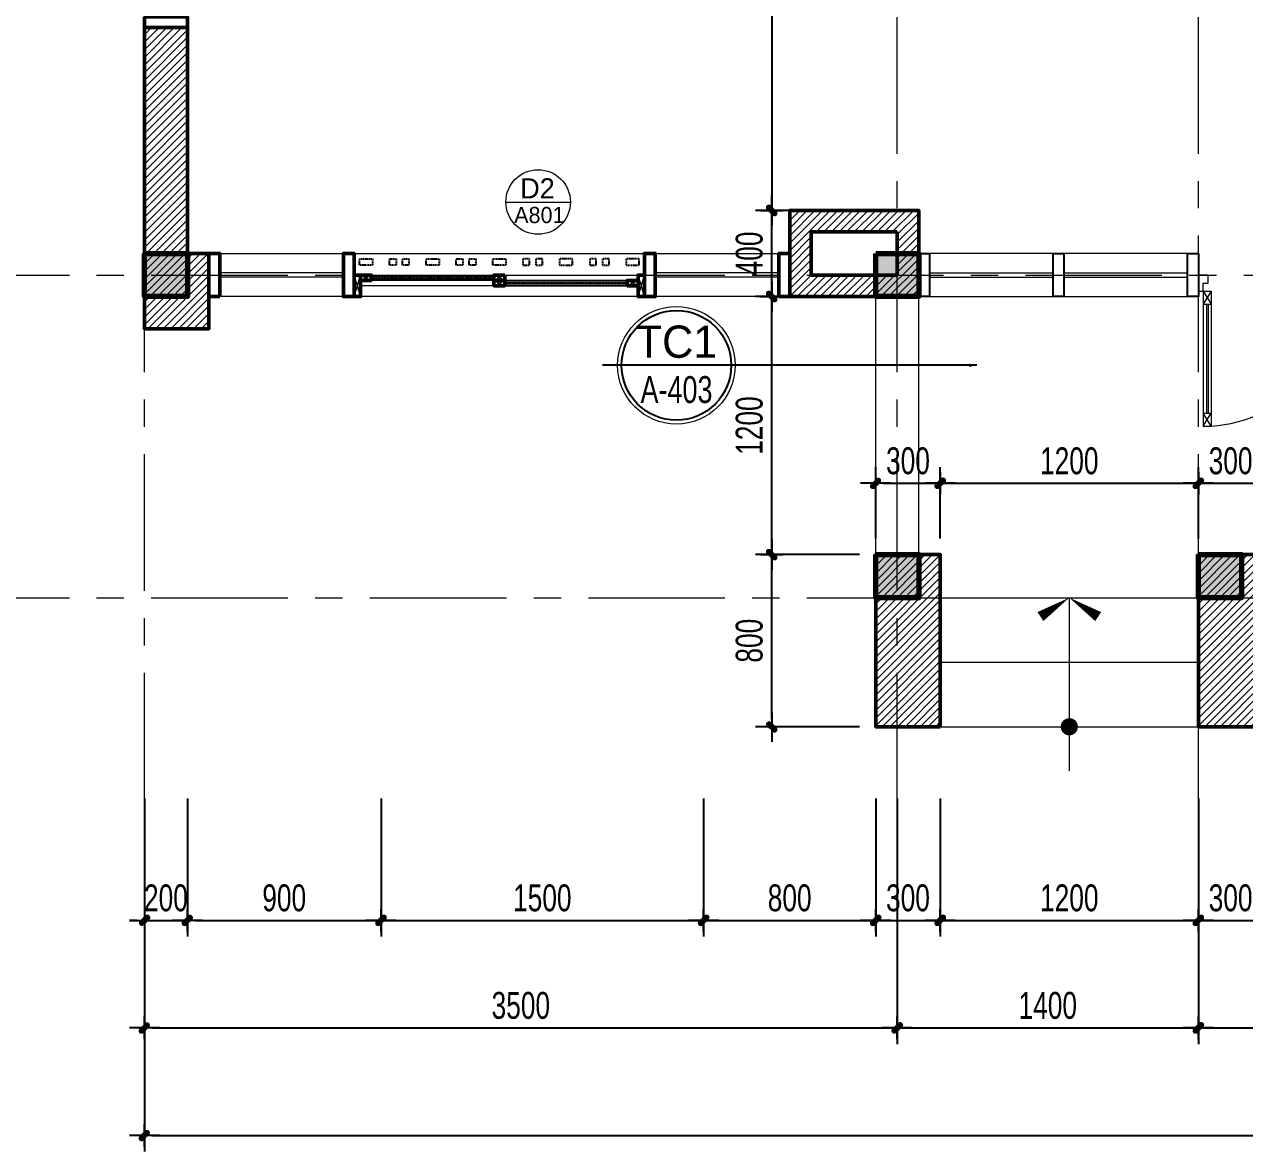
# Model space of a CAD drawing. Header units: inches. Extents: x 88947 to 296847, y 35049 to 161062.
# Drawn here: x 155490 to 161163, y 82134 to 87374 of the extents above; entities that cross this region are included whole.
import ezdxf
from ezdxf.enums import TextEntityAlignment as Align

# ---------------------------------------------------------------- set-up
doc = ezdxf.new("R2010")
doc.units = ezdxf.units.IN
doc.header["$MEASUREMENT"] = 0
doc.header["$PDMODE"] = 1
for name, pattern in [('ACAD_ISO03W100', [30, 12, -18]), ('CENTER', [50.8, 31.75, -6.35, 6.35, -6.35]), ('HIDDEN', [0.375, 0.25, -0.125])]:
    doc.linetypes.add(name, pattern=pattern)
for name, color, linetype, lineweight in [('A-Dims', 145, 'Continuous', 25), ('CUA', 42, 'Continuous', 20), ('DIM', 7, 'Continuous', 25), ('DOOR', 142, 'Continuous', 15), ('HACTH', 8, 'Continuous', 5), ('HATCH', 8, 'Continuous', 5), ('KHUNG 1', 6, 'Continuous', 70), ('KY HIEU', 4, 'Continuous', 25), ('mb$0$CUA', 42, 'Continuous', 20), ('mb$0$HATCH', 69, 'Continuous', 15), ('mb$0$net cat', 51, 'Continuous', 50), ('mb$0$net manh', 251, 'Continuous', 5), ('netthay', 254, 'Continuous', 25), ('NTHAY2', 51, 'Continuous', 25), ('THAY', 3, 'Continuous', 18), ('TRUC', 252, 'ACAD_ISO03W100', 13), ('TUONG', 4, 'Continuous', 50), ('vdung', 56, 'Continuous', 9)]:
    doc.layers.add(name, color=color, linetype=linetype, lineweight=lineweight)
doc.layers.add('NHO', color=8, linetype='Continuous')
doc.layers.add('text', color=2, linetype='Continuous')
doc.styles.add('FRANKO', font='VFRANKO.TTF')
doc.styles.add('KH-TEXT', font='VAVON.TTF')
doc.styles.add('TAS-MTEXT', font='VAVOB.TTF', dxfattribs={"width": 0.75})
doc.styles.add('VNI-HELVE-CONDENSE', font='VNARIAL.TTF', dxfattribs={"width": 0.7})
doc.dimstyles.new('TAS-100', dxfattribs={"dimscale": 50, "dimtxt": 2.5, "dimasz": 0.7, "dimexe": 1.5, "dimexo": 1.5, "dimgap": 0.8, "dimtad": 1, "dimdec": 0, "dimzin": 3, "dimdsep": 46, "dimtxsty": 'VNI-HELVE-CONDENSE', "dimblk": 'TICK', "dimcen": 2.5, "dimclrt": 71, "dimazin": 2, "dimtfac": 0.75, "dimtdec": 0, "dimtix": 1, "dimtmove": 2, "dimatfit": 2, "dimldrblk": 'TICK123', "dimfxl": 1.5, "dimtolj": 1, "dimtzin": 0, "dimarcsym": 0})
doc.dimstyles.new('TAS-50', dxfattribs={"dimscale": 25, "dimtxt": 2.5, "dimasz": 0.7, "dimexe": 1.5, "dimexo": 1.5, "dimgap": 0.8, "dimtad": 1, "dimdec": 0, "dimzin": 3, "dimdsep": 46, "dimtxsty": 'VNI-HELVE-CONDENSE', "dimblk": 'TICK', "dimcen": 2.5, "dimclrt": 71, "dimazin": 2, "dimtfac": 0.75, "dimtdec": 0, "dimtix": 1, "dimtmove": 2, "dimatfit": 2, "dimldrblk": 'TICK123', "dimfxl": 1.5, "dimtolj": 1, "dimtzin": 0, "dimarcsym": 0})

# ---------------------------------------------------------------- blocks, each defined once
blk = doc.blocks.new('TICK')
at = {"layer": 'A-Dims', "color": 1}
for p, q in [((-2, 0), (2, 0)), ((0, 1.5), (0, -1.5))]:
    blk.add_line(p, q, dxfattribs=at)
at = {"layer": 'A-Dims', "color": 1, "const_width": 0.788}
blk.add_lwpolyline([(-0.33, -0.35), (0.38, 0.38)], dxfattribs=at)
at = {"layer": 'A-Dims', "color": 1, "const_width": 0.394}
for points in [[(0.24, 0.52, -0.414214), (0.52, 0.52, -1)], [(0.52, 0.52, -0.414214), (0.52, 0.24, -1)], [(-0.47, -0.21, 0.414214), (-0.47, -0.49, 1)], [(-0.47, -0.49, 0.414214), (-0.19, -0.49, 1)]]:
    blk.add_lwpolyline(points, format="xyb", dxfattribs=at)
blk = doc.blocks.new('*D239')
at = {"layer": 'Defpoints', "color": 0}
for p in [(156047.7, 83851.1), (159547.7, 83851.1), (159547.7, 82709)]:
    blk.add_point(p, dxfattribs=at)
at = {"layer": 'DIM', "color": 0, "lineweight": -2}
for p, q in [((156047.7, 83776.1), (156047.7, 82634)), ((159547.7, 83776.1), (159547.7, 82634)), ((156082.7, 82709), (159512.7, 82709))]:
    blk.add_line(p, q, dxfattribs=at)
at = {"layer": 'DIM', "color": 0, "lineweight": -2, "xscale": 35, "yscale": 35, "zscale": 35, "rotation": 180}
blk.add_blockref('TICK', (156047.7, 82709), dxfattribs=at)
at = {"layer": 'DIM', "color": 0, "lineweight": -2, "xscale": 35, "yscale": 35, "zscale": 35}
blk.add_blockref('TICK', (159547.7, 82709), dxfattribs=at)
at = {"layer": 'DIM', "color": 71, "insert": (157797.7, 82812.8), "char_height": 125, "attachment_point": 5, "style": 'VNI-HELVE-CONDENSE'}
blk.add_mtext('\\A1;3500', dxfattribs=at)
blk = doc.blocks.new('TICK123')
at = {"layer": 'A-Dims', "color": 1}
blk.add_lwpolyline([(0.05, 0, 0, 0.84, 0), (-2.11, 0, 8.4, 8.4, 0)], format="xyseb", dxfattribs=at)
blk = doc.blocks.new('*D240')
at = {"layer": 'Defpoints', "color": 0}
for p in [(159547.7, 83851.1), (160947.7, 83851.1), (160947.7, 82709)]:
    blk.add_point(p, dxfattribs=at)
at = {"layer": 'DIM', "color": 0, "lineweight": -2}
for p, q in [((159547.7, 83776.1), (159547.7, 82634)), ((160947.7, 83776.1), (160947.7, 82634)), ((159582.7, 82709), (160912.7, 82709))]:
    blk.add_line(p, q, dxfattribs=at)
at = {"layer": 'DIM', "color": 0, "lineweight": -2, "xscale": 35, "yscale": 35, "zscale": 35, "rotation": 180}
blk.add_blockref('TICK', (159547.7, 82709), dxfattribs=at)
at = {"layer": 'DIM', "color": 0, "lineweight": -2, "xscale": 35, "yscale": 35, "zscale": 35}
blk.add_blockref('TICK', (160947.7, 82709), dxfattribs=at)
at = {"layer": 'DIM', "color": 71, "insert": (160247.7, 82812.7), "char_height": 125, "attachment_point": 5, "style": 'VNI-HELVE-CONDENSE'}
blk.add_mtext('\\A1;1400', dxfattribs=at)
blk = doc.blocks.new('*D241')
at = {"layer": 'Defpoints', "color": 0}
for p in [(160947.7, 83851.1), (163547.7, 83851.1), (163547.7, 82709)]:
    blk.add_point(p, dxfattribs=at)
at = {"layer": 'DIM', "color": 0, "lineweight": -2}
for p, q in [((160947.7, 83776.1), (160947.7, 82634)), ((163547.7, 83776.1), (163547.7, 82634)), ((160982.7, 82709), (163512.7, 82709))]:
    blk.add_line(p, q, dxfattribs=at)
at = {"layer": 'DIM', "color": 0, "lineweight": -2, "xscale": 35, "yscale": 35, "zscale": 35, "rotation": 180}
blk.add_blockref('TICK', (160947.7, 82709), dxfattribs=at)
at = {"layer": 'DIM', "color": 0, "lineweight": -2, "xscale": 35, "yscale": 35, "zscale": 35}
blk.add_blockref('TICK', (163547.7, 82709), dxfattribs=at)
at = {"layer": 'DIM', "color": 71, "insert": (162247.7, 82812.7), "char_height": 125, "attachment_point": 5, "style": 'VNI-HELVE-CONDENSE'}
blk.add_mtext('\\A1;2600', dxfattribs=at)
blk = doc.blocks.new('*D244')
at = {"layer": 'Defpoints', "color": 0}
for p in [(156047.7, 83851.1), (168447.7, 83851.1), (168447.7, 82209)]:
    blk.add_point(p, dxfattribs=at)
at = {"layer": 'DIM', "color": 0, "lineweight": -2}
for p, q in [((156047.7, 83776.1), (156047.7, 82134)), ((168447.7, 83776.1), (168447.7, 82134)), ((156082.7, 82209), (168412.7, 82209))]:
    blk.add_line(p, q, dxfattribs=at)
at = {"layer": 'DIM', "color": 0, "lineweight": -2, "xscale": 35, "yscale": 35, "zscale": 35, "rotation": 180}
blk.add_blockref('TICK', (156047.7, 82209), dxfattribs=at)
at = {"layer": 'DIM', "color": 0, "lineweight": -2, "xscale": 35, "yscale": 35, "zscale": 35}
blk.add_blockref('TICK', (168447.7, 82209), dxfattribs=at)
at = {"layer": 'DIM', "color": 71, "insert": (162247.7, 82312.7), "char_height": 125, "attachment_point": 5, "style": 'VNI-HELVE-CONDENSE'}
blk.add_mtext('\\A1;12400', dxfattribs=at)
blk = doc.blocks.new('*D262')
at = {"layer": 'Defpoints', "color": 0}
for p in [(156047.7, 83851.1), (156247.7, 83851.1), (156247.7, 83209)]:
    blk.add_point(p, dxfattribs=at)
at = {"layer": 'DIM', "color": 0, "lineweight": -2}
for p, q in [((156047.7, 83776.1), (156047.7, 83134)), ((156247.7, 83776.1), (156247.7, 83134)), ((156012.7, 83209), (155977.7, 83209)), ((156047.7, 83209), (156247.7, 83209)), ((156282.7, 83209), (156317.7, 83209))]:
    blk.add_line(p, q, dxfattribs=at)
at = {"layer": 'DIM', "color": 0, "lineweight": -2, "xscale": 35, "yscale": 35, "zscale": 35}
blk.add_blockref('TICK', (156047.7, 83209), dxfattribs=at)
at = {"layer": 'DIM', "color": 0, "lineweight": -2, "xscale": 35, "yscale": 35, "zscale": 35, "rotation": 180}
blk.add_blockref('TICK', (156247.7, 83209), dxfattribs=at)
at = {"layer": 'DIM', "color": 71, "insert": (156147.7, 83312.7), "char_height": 125, "attachment_point": 5, "style": 'VNI-HELVE-CONDENSE'}
blk.add_mtext('\\A1;200', dxfattribs=at)
blk = doc.blocks.new('*D263')
at = {"layer": 'Defpoints', "color": 0}
for p in [(157147.7, 83851.1), (158647.7, 83851.1), (158647.7, 83209)]:
    blk.add_point(p, dxfattribs=at)
at = {"layer": 'DIM', "color": 0, "lineweight": -2}
for p, q in [((157147.7, 83776.1), (157147.7, 83134)), ((158647.7, 83776.1), (158647.7, 83134)), ((157182.7, 83209), (158612.7, 83209))]:
    blk.add_line(p, q, dxfattribs=at)
at = {"layer": 'DIM', "color": 0, "lineweight": -2, "xscale": 35, "yscale": 35, "zscale": 35, "rotation": 180}
blk.add_blockref('TICK', (157147.7, 83209), dxfattribs=at)
at = {"layer": 'DIM', "color": 0, "lineweight": -2, "xscale": 35, "yscale": 35, "zscale": 35}
blk.add_blockref('TICK', (158647.7, 83209), dxfattribs=at)
at = {"layer": 'DIM', "color": 71, "insert": (157897.7, 83312.7), "char_height": 125, "attachment_point": 5, "style": 'VNI-HELVE-CONDENSE'}
blk.add_mtext('\\A1;1500', dxfattribs=at)
blk = doc.blocks.new('*D264')
at = {"layer": 'Defpoints', "color": 0}
for p in [(158647.7, 83851.1), (159447.7, 83851.1), (159447.7, 83209)]:
    blk.add_point(p, dxfattribs=at)
at = {"layer": 'DIM', "color": 0, "lineweight": -2}
for p, q in [((158647.7, 83776.1), (158647.7, 83134)), ((159447.7, 83776.1), (159447.7, 83134)), ((158682.7, 83209), (159412.7, 83209))]:
    blk.add_line(p, q, dxfattribs=at)
at = {"layer": 'DIM', "color": 0, "lineweight": -2, "xscale": 35, "yscale": 35, "zscale": 35, "rotation": 180}
blk.add_blockref('TICK', (158647.7, 83209), dxfattribs=at)
at = {"layer": 'DIM', "color": 0, "lineweight": -2, "xscale": 35, "yscale": 35, "zscale": 35}
blk.add_blockref('TICK', (159447.7, 83209), dxfattribs=at)
at = {"layer": 'DIM', "color": 71, "insert": (159047.7, 83312.7), "char_height": 125, "attachment_point": 5, "style": 'VNI-HELVE-CONDENSE'}
blk.add_mtext('\\A1;800', dxfattribs=at)
blk = doc.blocks.new('*D265')
at = {"layer": 'Defpoints', "color": 0}
for p in [(159747.7, 83851.1), (160947.7, 83851.1), (160947.7, 83209)]:
    blk.add_point(p, dxfattribs=at)
at = {"layer": 'DIM', "color": 0, "lineweight": -2}
for p, q in [((159747.7, 83776.1), (159747.7, 83134)), ((160947.7, 83776.1), (160947.7, 83134)), ((159782.7, 83209), (160912.7, 83209))]:
    blk.add_line(p, q, dxfattribs=at)
at = {"layer": 'DIM', "color": 0, "lineweight": -2, "xscale": 35, "yscale": 35, "zscale": 35, "rotation": 180}
blk.add_blockref('TICK', (159747.7, 83209), dxfattribs=at)
at = {"layer": 'DIM', "color": 0, "lineweight": -2, "xscale": 35, "yscale": 35, "zscale": 35}
blk.add_blockref('TICK', (160947.7, 83209), dxfattribs=at)
at = {"layer": 'DIM', "color": 71, "insert": (160347.7, 83312.7), "char_height": 125, "attachment_point": 5, "style": 'VNI-HELVE-CONDENSE'}
blk.add_mtext('\\A1;1200', dxfattribs=at)
blk = doc.blocks.new('*D195')
at = {"layer": 'Defpoints', "color": 0}
for p in [(156247.7, 83851.1), (157147.7, 83851.1), (157147.7, 83209)]:
    blk.add_point(p, dxfattribs=at)
at = {"layer": 'DIM', "color": 0, "lineweight": -2}
for p, q in [((156247.7, 83776.1), (156247.7, 83134)), ((157147.7, 83776.1), (157147.7, 83134)), ((156282.7, 83209), (157112.7, 83209))]:
    blk.add_line(p, q, dxfattribs=at)
at = {"layer": 'DIM', "color": 0, "lineweight": -2, "xscale": 35, "yscale": 35, "zscale": 35, "rotation": 180}
blk.add_blockref('TICK', (156247.7, 83209), dxfattribs=at)
at = {"layer": 'DIM', "color": 0, "lineweight": -2, "xscale": 35, "yscale": 35, "zscale": 35}
blk.add_blockref('TICK', (157147.7, 83209), dxfattribs=at)
at = {"layer": 'DIM', "color": 71, "insert": (156697.7, 83312.7), "char_height": 125, "attachment_point": 5, "style": 'VNI-HELVE-CONDENSE'}
blk.add_mtext('\\A1;900', dxfattribs=at)
blk = doc.blocks.new('*D199')
at = {"layer": 'Defpoints', "color": 0}
for p in [(159447.7, 89859), (158964, 86509), (159447.7, 86509)]:
    blk.add_point(p, dxfattribs=at)
at = {"layer": 'DIM', "color": 0, "lineweight": -2}
for p, q in [((159372.7, 89859), (158889, 89859)), ((158964, 89824), (158964, 86544)), ((159372.7, 86509), (158889, 86509))]:
    blk.add_line(p, q, dxfattribs=at)
at = {"layer": 'DIM', "color": 0, "lineweight": -2, "xscale": 35, "yscale": 35, "zscale": 35}
for p, rotation in [((158964, 89859), 90), ((158964, 86509), 270)]:
    blk.add_blockref('TICK', p, dxfattribs=dict(at, rotation=rotation))
at = {"layer": 'DIM', "color": 71, "insert": (158860.1, 88184), "char_height": 125, "attachment_point": 5, "rotation": 90, "style": 'VNI-HELVE-CONDENSE'}
blk.add_mtext('\\A1;3350', dxfattribs=at)
blk = doc.blocks.new('*D281')
at = {"layer": 'Defpoints', "color": 0}
for p in [(160947.7, 85240.6), (159747.7, 84909), (160947.7, 84909)]:
    blk.add_point(p, dxfattribs=at)
at = {"layer": 'DIM', "color": 0, "lineweight": -2}
for p, q in [((159747.7, 84984), (159747.7, 85315.6)), ((160947.7, 84984), (160947.7, 85315.6)), ((159782.7, 85240.6), (160912.7, 85240.6))]:
    blk.add_line(p, q, dxfattribs=at)
at = {"layer": 'DIM', "color": 0, "lineweight": -2, "xscale": 35, "yscale": 35, "zscale": 35, "rotation": 180}
blk.add_blockref('TICK', (159747.7, 85240.6), dxfattribs=at)
at = {"layer": 'DIM', "color": 0, "lineweight": -2, "xscale": 35, "yscale": 35, "zscale": 35}
blk.add_blockref('TICK', (160947.7, 85240.6), dxfattribs=at)
at = {"layer": 'DIM', "color": 71, "insert": (160347.7, 85344.4), "char_height": 125, "attachment_point": 5, "style": 'VNI-HELVE-CONDENSE'}
blk.add_mtext('\\A1;1200', dxfattribs=at)
blk = doc.blocks.new('*D306')
at = {"layer": 'Defpoints', "color": 0}
for p in [(161247.7, 85240.6), (160947.7, 84909), (161247.7, 84909)]:
    blk.add_point(p, dxfattribs=at)
at = {"layer": 'DIM', "color": 0, "lineweight": -2}
for p, q in [((160947.7, 84984), (160947.7, 85315.6)), ((161247.7, 84984), (161247.7, 85315.6)), ((160982.7, 85240.6), (161212.7, 85240.6))]:
    blk.add_line(p, q, dxfattribs=at)
at = {"layer": 'DIM', "color": 0, "lineweight": -2, "xscale": 35, "yscale": 35, "zscale": 35, "rotation": 180}
blk.add_blockref('TICK', (160947.7, 85240.6), dxfattribs=at)
at = {"layer": 'DIM', "color": 0, "lineweight": -2, "xscale": 35, "yscale": 35, "zscale": 35}
blk.add_blockref('TICK', (161247.7, 85240.6), dxfattribs=at)
at = {"layer": 'DIM', "color": 71, "insert": (161097.7, 85344.5), "char_height": 125, "attachment_point": 5, "style": 'VNI-HELVE-CONDENSE'}
blk.add_mtext('\\A1;300', dxfattribs=at)
blk = doc.blocks.new('*D285')
at = {"layer": 'Defpoints', "color": 0}
for p in [(158964, 84909), (159447.7, 84909), (159447.7, 84109)]:
    blk.add_point(p, dxfattribs=at)
at = {"layer": 'DIM', "color": 0, "lineweight": -2}
for p, q in [((159372.7, 84909), (158889, 84909)), ((158964, 84144), (158964, 84874)), ((159372.7, 84109), (158889, 84109))]:
    blk.add_line(p, q, dxfattribs=at)
at = {"layer": 'DIM', "color": 0, "lineweight": -2, "xscale": 35, "yscale": 35, "zscale": 35}
for p, rotation in [((158964, 84909), 90), ((158964, 84109), 270)]:
    blk.add_blockref('TICK', p, dxfattribs=dict(at, rotation=rotation))
at = {"layer": 'DIM', "color": 71, "insert": (158860.2, 84509), "char_height": 125, "attachment_point": 5, "rotation": 90, "style": 'VNI-HELVE-CONDENSE'}
blk.add_mtext('\\A1;800', dxfattribs=at)
blk = doc.blocks.new('*D297')
at = {"layer": 'Defpoints', "color": 0}
for p in [(159747.7, 85240.6), (159447.7, 84909), (159747.7, 84909)]:
    blk.add_point(p, dxfattribs=at)
at = {"layer": 'DIM', "color": 0, "lineweight": -2}
for p, q in [((159447.7, 84984), (159447.7, 85315.6)), ((159747.7, 84984), (159747.7, 85315.6)), ((159482.7, 85240.6), (159712.7, 85240.6))]:
    blk.add_line(p, q, dxfattribs=at)
at = {"layer": 'DIM', "color": 0, "lineweight": -2, "xscale": 35, "yscale": 35, "zscale": 35, "rotation": 180}
blk.add_blockref('TICK', (159447.7, 85240.6), dxfattribs=at)
at = {"layer": 'DIM', "color": 0, "lineweight": -2, "xscale": 35, "yscale": 35, "zscale": 35}
blk.add_blockref('TICK', (159747.7, 85240.6), dxfattribs=at)
at = {"layer": 'DIM', "color": 71, "insert": (159597.7, 85344.5), "char_height": 125, "attachment_point": 5, "style": 'VNI-HELVE-CONDENSE'}
blk.add_mtext('\\A1;300', dxfattribs=at)
blk = doc.blocks.new('*D299')
at = {"layer": 'Defpoints', "color": 0}
for p in [(160947.7, 83851.1), (161247.7, 83851.1), (161247.7, 83209)]:
    blk.add_point(p, dxfattribs=at)
at = {"layer": 'DIM', "color": 0, "lineweight": -2}
for p, q in [((160947.7, 83776.1), (160947.7, 83134)), ((161247.7, 83776.1), (161247.7, 83134)), ((160982.7, 83209), (161212.7, 83209))]:
    blk.add_line(p, q, dxfattribs=at)
at = {"layer": 'DIM', "color": 0, "lineweight": -2, "xscale": 35, "yscale": 35, "zscale": 35, "rotation": 180}
blk.add_blockref('TICK', (160947.7, 83209), dxfattribs=at)
at = {"layer": 'DIM', "color": 0, "lineweight": -2, "xscale": 35, "yscale": 35, "zscale": 35}
blk.add_blockref('TICK', (161247.7, 83209), dxfattribs=at)
at = {"layer": 'DIM', "color": 71, "insert": (161097.7, 83312.8), "char_height": 125, "attachment_point": 5, "style": 'VNI-HELVE-CONDENSE'}
blk.add_mtext('\\A1;300', dxfattribs=at)
blk = doc.blocks.new('*D301')
at = {"layer": 'Defpoints', "color": 0}
for p in [(159447.7, 83851.1), (159747.7, 83851.1), (159747.7, 83209)]:
    blk.add_point(p, dxfattribs=at)
at = {"layer": 'DIM', "color": 0, "lineweight": -2}
for p, q in [((159447.7, 83776.1), (159447.7, 83134)), ((159747.7, 83776.1), (159747.7, 83134)), ((159482.7, 83209), (159712.7, 83209))]:
    blk.add_line(p, q, dxfattribs=at)
at = {"layer": 'DIM', "color": 0, "lineweight": -2, "xscale": 35, "yscale": 35, "zscale": 35, "rotation": 180}
blk.add_blockref('TICK', (159447.7, 83209), dxfattribs=at)
at = {"layer": 'DIM', "color": 0, "lineweight": -2, "xscale": 35, "yscale": 35, "zscale": 35}
blk.add_blockref('TICK', (159747.7, 83209), dxfattribs=at)
at = {"layer": 'DIM', "color": 71, "insert": (159597.7, 83312.8), "char_height": 125, "attachment_point": 5, "style": 'VNI-HELVE-CONDENSE'}
blk.add_mtext('\\A1;300', dxfattribs=at)
blk = doc.blocks.new('A$C2A8D7CB7')
at = {"layer": 'mb$0$HATCH'}
h = blk.add_hatch(dxfattribs=at)
h.set_pattern_fill('ANSI32', color=256, style=0)
h.set_pattern_definition([(315, (-2095.0225, 92.5), (-6.73519, -6.73519), []), (315, (-2090.532, 92.5), (-6.73519, -6.73519), [])])
h.paths.add_polyline_path([(-1945, 82.5), (-1375, 82.5), (-1375, 92.5), (-1945, 92.5)])
h = blk.add_hatch(dxfattribs=at)
h.set_pattern_fill('ANSI32', color=256, style=0)
h.set_pattern_definition([(225, (-755.0225, 67.5), (6.7352, -6.7352), []), (225, (-759.513, 67.5), (6.7352, -6.7352), [])])
h.paths.add_polyline_path([(-755, 57.5), (-1325, 57.5), (-1325, 67.5), (-755, 67.5)])
at = {"layer": 'mb$0$CUA'}
for points in [[(-2700, 200), (0, 200), (0, 0), (-2700, 0)], [(-675, 0), (-2025, 0), (-2025, 200), (-675, 200)], [(-1995, 0), (-1995, 100), (-705, 100), (-705, 0)], [(-1995, 50), (-1995, 100), (-705, 100), (-705, 50)], [(-1325, 100), (-1325, 75), (-1945, 75), (-1945, 100)], [(-1945, 82.5), (-1375, 82.5), (-1375, 92.5), (-1945, 92.5)], [(-1375, 75), (-1375, 50), (-755, 50), (-755, 75)], [(-755, 57.5), (-1325, 57.5), (-1325, 67.5), (-755, 67.5)]]:
    blk.add_lwpolyline(points, close=True, dxfattribs=at)
for points in [[(-2075, 110), (-2650, 110)], [(-2075, 90), (-2650, 90)], [(-50, 110), (-625, 110)], [(-50, 90), (-625, 90)]]:
    blk.add_lwpolyline(points, dxfattribs=at)
at = {"layer": 'mb$0$net cat'}
for points in [[(-2650, 0), (-2700, 0), (-2700, 200), (-2650, 200)], [(-2025, 0), (-2075, 0), (-2075, 200), (-2025, 200)], [(-675, 0), (-625, 0), (-625, 200), (-675, 200)], [(-50, 0), (0, 0), (0, 200), (-50, 200)], [(-2025, 0), (-2025, 100), (-1995, 100), (-1995, 0)], [(-1995, 100), (-1995, 75), (-1945, 75), (-1945, 100)], [(-1325, 100), (-1325, 75), (-1375, 75), (-1375, 100)], [(-1375, 75), (-1375, 50), (-1325, 50), (-1325, 75)], [(-705, 75), (-705, 50), (-755, 50), (-755, 75)], [(-675, 0), (-675, 100), (-705, 100), (-705, 0)]]:
    blk.add_lwpolyline(points, close=True, dxfattribs=at)
at = {"layer": 'mb$0$net manh'}
for points in [[(-2025, 0), (-1995, 100)], [(-1995, 0), (-2025, 100)], [(-1995, 75), (-1945, 100)], [(-1995, 100), (-1945, 75)], [(-1325, 75), (-1375, 100)], [(-1325, 100), (-1375, 75)], [(-1375, 50), (-1325, 75)], [(-1375, 75), (-1325, 50)], [(-705, 50), (-755, 75)], [(-705, 75), (-755, 50)], [(-675, 0), (-705, 100)], [(-705, 0), (-675, 100)]]:
    blk.add_lwpolyline(points, dxfattribs=at)
blk = doc.blocks.new('A$C15C5717B')
for p, q in [((751.3, 2777.5), (123.8, 2777.5)), ((751.3, 2739.9), (123.8, 2739.9)), ((691.2, 2762.5), (183.9, 2762.5)), ((691.2, 2755), (183.9, 2755)), ((751.3, 2127.5), (123.8, 2127.5)), ((123.8, 2127.5), (183.9, 2089.9)), ((123.8, 2089.9), (183.9, 2127.5)), ((123.8, 2127.5), (123.8, 2089.9)), ((183.9, 2127.5), (183.9, 2089.9)), ((691.2, 2112.5), (183.9, 2112.5)), ((691.2, 2105), (183.9, 2105)), ((751.3, 2089.9), (691.2, 2127.5)), ((751.3, 2127.5), (691.2, 2089.9)), ((691.2, 2127.5), (691.2, 2089.9)), ((751.3, 2127.5), (751.3, 2089.9)), ((751.3, 2089.9), (123.8, 2089.9)), ((751.3, 910.1), (123.8, 910.1)), ((123.8, 872.5), (183.9, 910.1)), ((123.8, 910.1), (183.9, 872.5)), ((123.8, 872.5), (123.8, 910.1)), ((183.9, 872.5), (183.9, 910.1)), ((751.3, 910.1), (691.2, 872.5)), ((751.3, 872.5), (691.2, 910.1)), ((691.2, 872.5), (691.2, 910.1)), ((751.3, 872.5), (751.3, 910.1)), ((751.3, 872.5), (123.8, 872.5)), ((691.2, 895), (183.9, 895)), ((691.2, 887.5), (183.9, 887.5)), ((751.3, 260.1), (123.8, 260.1)), ((691.2, 245), (183.9, 245)), ((691.2, 237.5), (183.9, 237.5)), ((751.3, 222.5), (123.8, 222.5))]:
    blk.add_line(p, q)
at = {"linetype": 'Continuous'}
for p, q in [((123.8, 2739.9), (183.9, 2777.5)), ((123.8, 2777.5), (183.9, 2739.9)), ((123.8, 2777.5), (123.8, 2739.9)), ((183.9, 2777.5), (183.9, 2739.9)), ((751.3, 2777.5), (691.2, 2739.9)), ((751.3, 2739.9), (691.2, 2777.5)), ((691.2, 2777.5), (691.2, 2739.9)), ((751.3, 2777.5), (751.3, 2739.9)), ((123.8, 260.1), (183.9, 222.5)), ((123.8, 222.5), (183.9, 260.1)), ((123.8, 222.5), (123.8, 260.1)), ((183.9, 222.5), (183.9, 260.1)), ((751.3, 222.5), (691.2, 260.1)), ((751.3, 260.1), (691.2, 222.5)), ((691.2, 222.5), (691.2, 260.1)), ((751.3, 222.5), (751.3, 260.1))]:
    blk.add_line(p, q, dxfattribs=at)
for points in [[(751.3, 2777.5), (788.8, 2777.5), (788.8, 2755), (826.3, 2755), (826.3, 2800), (751.3, 2800), (751.3, 2777.5)], [(751.3, 222.5), (788.8, 222.5), (788.8, 245), (826.3, 245), (826.3, 200), (751.3, 200), (751.3, 222.5)]]:
    blk.add_lwpolyline(points)
for points in [[(751.3, 2150), (751.3, 2127.5), (788.8, 2127.5), (788.8, 2105), (826.3, 2105), (826.3, 2150)], [(751.3, 850), (751.3, 872.5), (788.8, 872.5), (788.8, 895), (826.3, 895), (826.3, 850)]]:
    blk.add_lwpolyline(points, close=True)
for centre, start, end in [((752.1, 2779.6), 183.6095, 269.9252), ((752.1, 2129.6), 183.6095, 269.9252), ((752.1, 870.4), 90.0748, 176.3905), ((752.1, 220.4), 90.0748, 176.3905)]:
    blk.add_arc(centre, 629.6, start, end, dxfattribs=at)
blk = doc.blocks.new('*D3555')
at = {"layer": 'Defpoints', "color": 0}
for p in [(158964, 86109), (159447.7, 86109), (159447.7, 84909)]:
    blk.add_point(p, dxfattribs=at)
at = {"layer": 'DIM', "color": 0, "lineweight": -2}
for p, q in [((159372.7, 86109), (158889, 86109)), ((158964, 84944), (158964, 86074)), ((159372.7, 84909), (158889, 84909))]:
    blk.add_line(p, q, dxfattribs=at)
at = {"layer": 'DIM', "color": 0, "lineweight": -2, "xscale": 35, "yscale": 35, "zscale": 35}
for p, rotation in [((158964, 86109), 90), ((158964, 84909), 270)]:
    blk.add_blockref('TICK', p, dxfattribs=dict(at, rotation=rotation))
at = {"layer": 'DIM', "color": 71, "insert": (158860.2, 85509), "char_height": 125, "attachment_point": 5, "rotation": 90, "style": 'VNI-HELVE-CONDENSE'}
blk.add_mtext('\\A1;1200', dxfattribs=at)
blk = doc.blocks.new('*D3556')
at = {"layer": 'Defpoints', "color": 0}
for p in [(158964, 86509), (159447.7, 86509), (159447.7, 86109)]:
    blk.add_point(p, dxfattribs=at)
at = {"layer": 'DIM', "color": 0, "lineweight": -2}
for p, q in [((159372.7, 86509), (158889, 86509)), ((158964, 86144), (158964, 86474)), ((159372.7, 86109), (158889, 86109))]:
    blk.add_line(p, q, dxfattribs=at)
at = {"layer": 'DIM', "color": 0, "lineweight": -2, "xscale": 35, "yscale": 35, "zscale": 35}
for p, rotation in [((158964, 86509), 90), ((158964, 86109), 270)]:
    blk.add_blockref('TICK', p, dxfattribs=dict(at, rotation=rotation))
at = {"layer": 'DIM', "color": 71, "insert": (158860.2, 86309), "char_height": 125, "attachment_point": 5, "rotation": 90, "style": 'VNI-HELVE-CONDENSE'}
blk.add_mtext('\\A1;400', dxfattribs=at)
blk = doc.blocks.new('A$C4EB555E3')
at = {"layer": 'netthay', "linetype": 'HIDDEN', "ltscale": 20}
for points in [[(-25, -25), (-25, -85), (-55, -85), (-55, -25)], [(-25, -165), (-25, -195), (-55, -195), (-55, -165)], [(-25, -225), (-25, -255), (-55, -255), (-55, -225)], [(-25, -335), (-25, -395), (-55, -395), (-55, -335)], [(-25, -475), (-25, -505), (-55, -505), (-55, -475)], [(-25, -535), (-25, -565), (-55, -565), (-55, -535)], [(-25, -645), (-25, -705), (-55, -705), (-55, -645)], [(-25, -815), (-25, -785), (-55, -785), (-55, -815)], [(-25, -875), (-25, -845), (-55, -845), (-55, -875)], [(-25, -1015), (-25, -955), (-55, -955), (-55, -1015)], [(-25, -1125), (-25, -1095), (-55, -1095), (-55, -1125)], [(-25, -1185), (-25, -1155), (-55, -1155), (-55, -1185)], [(-25, -1325), (-25, -1265), (-55, -1265), (-55, -1325)]]:
    blk.add_lwpolyline(points, close=True, dxfattribs=at)
blk = doc.blocks.new('KH-DR')
blk.add_line((-4, 0), (4, 0))
blk.add_circle((0, 0), 4)
at = {"color": 3, "style": 'KH-TEXT'}
blk.add_attdef('SYMBOL', text='', height=2.5, dxfattribs=at).set_placement((-0.08, 1.7), align=Align.MIDDLE_CENTER)
at = {"style": 'KH-TEXT'}
blk.add_attdef('TYPE', text='', height=2, dxfattribs=at).set_placement((-0.1, -1.61), align=Align.MIDDLE_CENTER)

msp = doc.modelspace()

# ---------------------------------------------------------------- hatches: boundary and pattern name
at = {"layer": 'HACTH'}
h = msp.add_hatch(dxfattribs=at)
h.set_pattern_fill('ANSI31', color=256, scale=200, style=0)
h.set_pattern_definition([(45, (159047.741, 86108.95), (-17.6777, 17.6777), [])])
h.paths.add_polyline_path([(159547.7, 86409), (159147.7, 86409), (159147.7, 86209), (159547.7, 86209)], flags=16)
h.paths.add_polyline_path([(159647.7, 86509), (159047.7, 86509), (159047.7, 86109), (159647.7, 86109)])
at = {"layer": 'HATCH'}
h = msp.add_hatch(dxfattribs=at)
h.set_pattern_fill('ANSI31', color=256, scale=200, style=0)
h.set_pattern_definition([(45, (156047.74, 87608.95), (-17.67767, 17.67767), [])])
h.paths.add_polyline_path([(156047.7, 86459), (156047.7, 86309), (156247.7, 86309), (156247.7, 87359), (156047.7, 87359), (156047.7, 86659), (156047.7, 86659), (156047.7, 86459)])
h = msp.add_hatch(dxfattribs=at)
h.set_pattern_fill('ANSI31', color=256, scale=200, style=0)
h.set_pattern_definition([(45, (156072.74, 86108.95), (-17.6777, 17.6777), [])])
h.paths.add_polyline_path([(156247.7, 86309), (156347.7, 86309), (156347.7, 86109), (156347.7, 86109), (156347.7, 85959), (156047.7, 85959), (156047.7, 86309)])
h = msp.add_hatch(dxfattribs=at)
h.set_pattern_fill('ANSI31', color=256, scale=200, style=0)
h.set_pattern_definition([(45, (159547.74, 84708.95), (-17.6777, 17.6777), [])])
h.paths.add_polyline_path([(159747.7, 84109), (159447.7, 84109), (159447.7, 84909), (159747.7, 84909)])
h = msp.add_hatch(dxfattribs=at)
h.set_pattern_fill('ANSI31', color=256, scale=200, style=0)
h.set_pattern_definition([(45, (161047.74, 84708.95), (-17.6777, 17.6777), [])])
h.paths.add_polyline_path([(161247.7, 84109), (160947.7, 84109), (160947.7, 84909), (161247.7, 84909)])

# ---------------------------------------------------------------- linework, layer by layer
at = {"layer": 'CUA'}
msp.add_lwpolyline([(160947.7, 86309), (159647.7, 86309), (159647.7, 86109), (160947.7, 86109)], close=True, dxfattribs=at)
for points in [[(159697.7, 86219), (160272.7, 86219)], [(159697.7, 86199), (160272.7, 86199)], [(160322.7, 86219), (160897.7, 86219)], [(160322.7, 86199), (160897.7, 86199)]]:
    msp.add_lwpolyline(points, dxfattribs=at)
at = {"layer": 'HATCH'}
for points in [[(160213.6, 84621.1, 50, 0, 0), (160347.7, 84709, 0, 0, 0)], [(160481.9, 84621.1, 50, 0, 0), (160347.7, 84709, 0, 0, 0)]]:
    msp.add_lwpolyline(points, format="xyseb", dxfattribs=at)
msp.add_lwpolyline([(160347.7, 84709), (160347.7, 83903.6)], dxfattribs=at)
at = {"layer": 'HATCH', "const_width": 40}
msp.add_lwpolyline([(160327.7, 84109, -1), (160367.7, 84109, -1)], format="xyb", close=True, dxfattribs=at)
at = {"layer": 'KHUNG 1'}
for points in [[(156047.7, 86309), (156247.7, 86309), (156247.7, 86109), (156047.7, 86109)], [(159447.7, 86309), (159647.7, 86309), (159647.7, 86109), (159447.7, 86109)], [(159447.7, 84909), (159647.7, 84909), (159647.7, 84709), (159447.7, 84709)], [(160947.7, 84909), (161147.7, 84909), (161147.7, 84709), (160947.7, 84709)]]:
    msp.add_lwpolyline(points, close=True, dxfattribs=at)
for points in [[(156047.7, 86109), (156247.7, 86109), (156047.7, 86309), (156247.7, 86309)], [(159447.7, 86109), (159647.7, 86109), (159447.7, 86309), (159647.7, 86309)], [(159447.7, 84709), (159647.7, 84709), (159447.7, 84909), (159647.7, 84909)], [(160947.7, 84709), (161147.7, 84709), (160947.7, 84909), (161147.7, 84909)]]:
    msp.add_solid(points, dxfattribs=at)
at = {"layer": 'KY HIEU'}
msp.add_line((158776.1, 85789.2), (158266.1, 85789.2), dxfattribs=at)
at = {"layer": 'KY HIEU', "const_width": 5.5}
msp.add_lwpolyline([(158266.4, 85789.2, 1), (158775.9, 85789.2, 1)], format="xyb", close=True, dxfattribs=at)
at = {"layer": 'NHO'}
msp.add_circle((158521.1, 85789.2), 255, dxfattribs=at)
at = {"layer": 'NTHAY2'}
for points in [[(159647.7, 86309), (159697.7, 86309), (159697.7, 86109), (159647.7, 86109)], [(160272.7, 86309), (160322.7, 86309), (160322.7, 86109), (160272.7, 86109)], [(160897.7, 86309), (160947.7, 86309), (160947.7, 86109), (160897.7, 86109)]]:
    msp.add_lwpolyline(points, close=True, dxfattribs=at)
at = {"layer": 'THAY'}
for points in [[(159447.7, 84909), (159447.7, 86109)], [(159647.7, 84909), (159647.7, 86109)], [(159747.7, 84709), (160947.7, 84709)], [(159747.7, 84409), (160947.7, 84409)], [(159747.7, 84109), (160947.7, 84109)]]:
    msp.add_lwpolyline(points, dxfattribs=at)
at = {"layer": 'THAY', "color": 8}
msp.add_circle((158521.1, 85789.2), 273.2, dxfattribs=at)
at = {"layer": 'TRUC', "linetype": 'CENTER', "ltscale": 20}
for points in [[(156047.7, 82709), (156047.7, 94889.5)], [(160947.7, 82709), (160947.7, 94889.5)], [(159547.7, 82709), (159547.7, 94709)], [(154047.7, 86209), (170447.7, 86209)], [(154047.7, 84709), (170447.7, 84709)]]:
    msp.add_lwpolyline(points, dxfattribs=at)
at = {"layer": 'TUONG'}
for points in [[(156047.7, 86459), (156047.7, 86309), (156247.7, 86309), (156247.7, 87359), (156047.7, 87359), (156047.7, 86659), (156047.7, 86659), (156047.7, 86459), (156047.7, 86459)], [(159647.7, 86309), (159647.7, 86509), (159047.7, 86509), (159047.7, 86309)], [(156247.7, 86309), (156347.7, 86309), (156347.7, 86109), (156347.7, 86109), (156347.7, 86109), (156347.7, 86109), (156347.7, 86109), (156347.7, 86109), (156347.7, 85959), (156047.7, 85959), (156047.7, 86309), (156047.7, 86309), (156047.7, 86309), (156247.7, 86309), (156247.7, 86309)]]:
    msp.add_lwpolyline(points, dxfattribs=at)
for points in [[(159647.7, 86509), (159047.7, 86509), (159047.7, 86109), (159647.7, 86109)], [(159547.7, 86409), (159147.7, 86409), (159147.7, 86209), (159547.7, 86209)], [(159747.7, 84109), (159447.7, 84109), (159447.7, 84909), (159747.7, 84909)], [(161247.7, 84109), (160947.7, 84109), (160947.7, 84909), (161247.7, 84909)]]:
    msp.add_lwpolyline(points, close=True, dxfattribs=at)

# ---------------------------------------------------------------- block references
at = {"layer": 'CUA', "rotation": 90}
msp.add_blockref('A$C15C5717B', (163747.7, 85382.7), dxfattribs=at)
at = {"layer": 'DOOR'}
ref = msp.add_blockref('KH-DR', (157878.2, 86548.3), dxfattribs=dict(at, xscale=37.5, yscale=37.5, zscale=37.50000000000001))
ref.add_attrib('SYMBOL', 'D2', dxfattribs={"layer": '0', "height": 93.75, "style": 'KH-TEXT'}).set_placement((157875.2, 86612), align=Align.MIDDLE_CENTER)
ref.add_attrib('TYPE', 'A801', dxfattribs={"layer": '0', "height": 75, "style": 'KH-TEXT'}).set_placement((157883.9, 86488), align=Align.MIDDLE_CENTER)
at = {"layer": 'vdung'}
for name, p, rotation in [('A$C2A8D7CB7', (156047.7, 87359), 270), ('A$C4EB555E3', (157022.8, 86309), 90)]:
    msp.add_blockref(name, p, dxfattribs=dict(at, rotation=rotation))
msp.add_blockref('A$C2A8D7CB7', (159047.7, 86109), dxfattribs=at)

# ---------------------------------------------------------------- texts
at = {"layer": 'text', "style": 'FRANKO'}
msp.add_text('TC1', height=150, dxfattribs=at).set_placement((158521.5, 85824.1), align=Align.CENTER)
at = {"layer": 'text', "style": 'TAS-MTEXT', "width": 0.75}
msp.add_text('A-403', height=125, dxfattribs=at).set_placement((158521.5, 85613.9), align=Align.CENTER)

# ---------------------------------------------------------------- dimensions: what is measured, and where the dimension line sits
at = {"layer": 'DIM'}
for base, p1, p2, picture, middle in [((158964, 86509), (159447.7, 89859), (159447.7, 86509), '*D199', (158860.1, 88184)), ((158964, 86509), (159447.7, 86109), (159447.7, 86509), '*D3556', (158860.2, 86309)), ((158964, 86109), (159447.7, 84909), (159447.7, 86109), '*D3555', (158860.2, 85509)), ((158964, 84909), (159447.7, 84109), (159447.7, 84909), '*D285', (158860.2, 84509))]:
    dim = msp.add_linear_dim(base=base, p1=p1, p2=p2, angle=90, dimstyle='TAS-100', dxfattribs=at)
    dim.commit()
    dim.dimension.update_dxf_attribs({"geometry": picture, "text_midpoint": middle})
for base, p1, p2, picture, middle in [((159747.7, 85240.6), (159447.7, 84909), (159747.7, 84909), '*D297', (159597.7, 85344.5)), ((160947.7, 85240.6), (159747.7, 84909), (160947.7, 84909), '*D281', (160347.7, 85344.4)), ((161247.7, 85240.6), (160947.7, 84909), (161247.7, 84909), '*D306', (161097.7, 85344.5)), ((159547.7, 82709), (156047.7, 83851.1), (159547.7, 83851.1), '*D239', (157797.7, 82812.8)), ((168447.7, 82209), (156047.7, 83851.1), (168447.7, 83851.1), '*D244', (162247.7, 82312.7)), ((156247.7, 83209), (156047.7, 83851.1), (156247.7, 83851.1), '*D262', (156147.7, 83312.7)), ((157147.7, 83209), (156247.7, 83851.1), (157147.7, 83851.1), '*D195', (156697.7, 83312.7)), ((158647.7, 83209), (157147.7, 83851.1), (158647.7, 83851.1), '*D263', (157897.7, 83312.7)), ((159447.7, 83209), (158647.7, 83851.1), (159447.7, 83851.1), '*D264', (159047.7, 83312.7)), ((159747.7, 83209), (159447.7, 83851.1), (159747.7, 83851.1), '*D301', (159597.7, 83312.8)), ((160947.7, 82709), (159547.7, 83851.1), (160947.7, 83851.1), '*D240', (160247.7, 82812.7)), ((160947.7, 83209), (159747.7, 83851.1), (160947.7, 83851.1), '*D265', (160347.7, 83312.7)), ((163547.7, 82709), (160947.7, 83851.1), (163547.7, 83851.1), '*D241', (162247.7, 82812.7)), ((161247.7, 83209), (160947.7, 83851.1), (161247.7, 83851.1), '*D299', (161097.7, 83312.8))]:
    dim = msp.add_linear_dim(base=base, p1=p1, p2=p2, dimstyle='TAS-100', dxfattribs=at)
    dim.commit()
    dim.dimension.update_dxf_attribs({"geometry": picture, "text_midpoint": middle})

# ---------------------------------------------------------------- leaders
at = {"layer": 'HACTH'}
msp.add_leader([(159918.3, 85789.2), (158885.2, 85789.2), (158177.3, 85789.2)], dimstyle='TAS-50', override={"dimgap": 0.8, "dimtad": 0}, dxfattribs=at)

doc.saveas('drawing.dxf')
